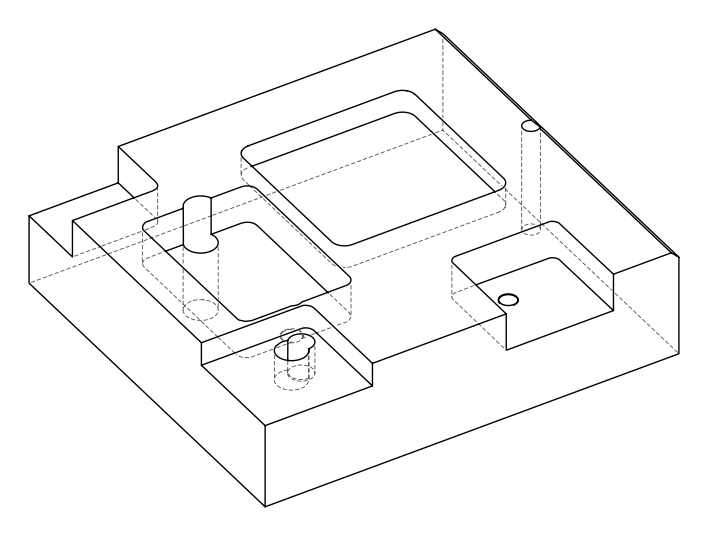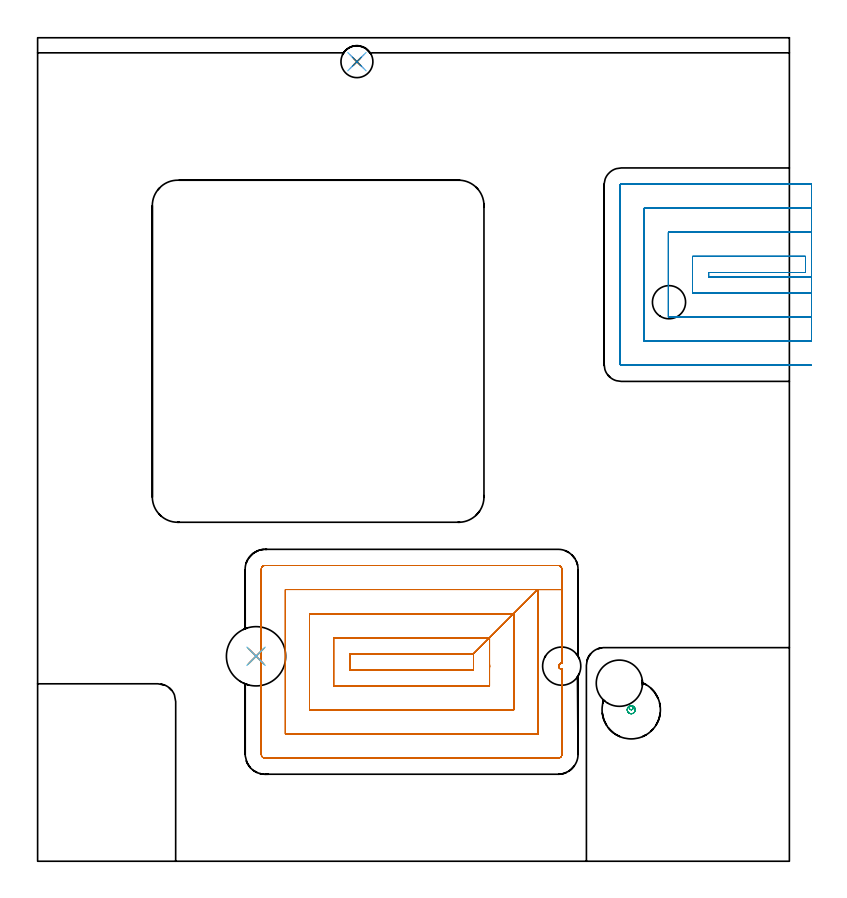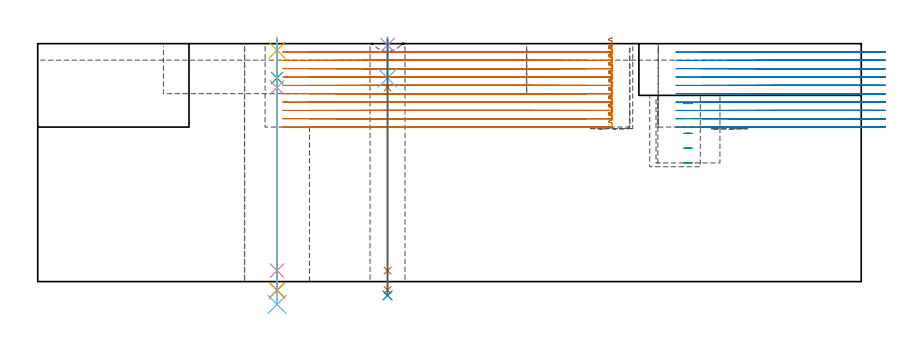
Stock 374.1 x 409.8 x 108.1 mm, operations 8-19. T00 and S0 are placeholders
(PLAN: 19 operations, 15 tool changes, 112.7 min)
(1 INDEXABLE_INSERT_DRILL_BLIND_HOLE_FROM_SOLID | STEP1POCKET | NXT0302_009 | 0.17 min | 10949 mm3)
(2 INDEXABLE_INSERT_DRILL_BLIND_HOLE_FROM_SOLID_1 | STEP1POCKET_1 | NXT0302_004 | 0.02 min | 8260 mm3)
(3 INDEXABLE_INSERT_DRILL_BLIND_HOLE_FROM_SOLID_2 | STEP1POCKET_2 | UGT0302_002 | 0.14 min | 23199 mm3)
(4 AREA_MILL | FG_CHAMFER_SURFACE | UGT0205_001 | 9.25 min | 10531 mm3)
(5 MILL_CORNER_NOTCH_RECTANGULAR | CORNER_NOTCH_RECTANGULAR | NXT0201_012 | Follow Part, ap 4, ae 75% | 13.98 min | 242172 mm3)
(6 MILL_CORNER_NOTCH_RECTANGULAR_1 | CORNER_NOTCH_RECTANGULAR_1 | NXT0201_012 | Follow Part, ap 4, ae 75% | 13.86 min | 229302 mm3)
(7 MILL_RECTANGULAR_POCKET | POCKET_RECTANGULAR_STRAIGHT | UGT0201_107 | Follow Part, ap 6.25, ae 75% | 12.54 min | 634474 mm3)
(8 MILL_RECTANGULAR_POCKET_1 | POCKET_RECTANGULAR_STRAIGHT_1 | NXT0201_012 | Follow Part, ap 4, ae 75% | 33.77 min | 688841 mm3)
(9 MILL_SLOT | SLOT_PARTIAL_RECTANGULAR | NXT0201_012 | Follow Part, ap 4, ae 75% | 25.84 min | 361854 mm3)
(10 MILL_BLIND_HOLE_FROM_SOLID_MATERIAL | STEP1POCKET_3 | UGT0201_107 | Spiral | 0.41 min | 14960 mm3)
(11 SPOT_DRILL | STEP1HOLE | NXT0321_9005460120000 | 0.03 min | 18 mm3)
(12 SPOT_DRILL_1 | STEP1HOLE_1 | NXT0321_9005460120000 | 0.05 min | 50 mm3)
(13 DRILL_BLIND_HOLE_INTO_CENTER | STEP1HOLE | UGT0301_217 | 0.07 min | 1174 mm3)
(14 GUN_DRILL_THROUGH_HOLE | STEP1HOLE | UGT0307_007 | 0.55 min | 7346 mm3)
(15 DRILL_TO_ENLARGE_THROUGH_HOLE | STEP1HOLE | UGT0301_241 | 0.47 min | 12822 mm3)
(16 DRILL_BLIND_HOLE_INTO_CENTER_1 | STEP1HOLE_1 | UGT0301_217 | 0.07 min | 0 mm3)
(17 GUN_DRILL_THROUGH_HOLE_1 | STEP1HOLE_1 | UGT0307_007 | 0.55 min | 5507 mm3)
(18 DRILL_TO_ENLARGE_THROUGH_HOLE_1 | STEP1HOLE_1 | NXT0301_104 | 0.46 min | 5649 mm3)
(19 DRILL_TO_ENLARGE_THROUGH_HOLE_2 | STEP1HOLE_1 | UGT0301_394 | 0.48 min | 43838 mm3)
(TOOL NXT0302_009 | Index. Insert Drill 19mm [880-D1900L25-05] | D19 PA176 FL95 Z2)
(TOOL NXT0302_004 | Index. Insert Drill 16.5mm [880-D1650L20-05] | D16.5 PA176 FL83 Z2)
(TOOL UGT0302_002 | Indexable Insert Drill 23mm | D23 PA180 FL50 Z2)
(TOOL UGT0205_001 | Chamfer Mill 20 x 3 x 45 deg. | D20 FL50 Z2)
(TOOL NXT0201_012 | ENDMILL 16mm [2P460-1600-NA 1630] | D16 FL38 Z6)
(TOOL UGT0201_107 | End Mill 25 mm | D25 FL25 Z2)
(TOOL NXT0321_9005460120000 | NC Spot Drill, 142deg, 12mm, Carbide, Uncoated | D12 PA142 FL30 Z2)
(TOOL UGT0301_217 | Twist Drill 10.4 mm | D10.4 PA118 FL82 Z2)
(TOOL UGT0307_007 | Gun Drill 10 mm | D10 PA130 FL24 Z1)
(TOOL UGT0301_241 | Twist Drill 15.9 mm | D15.9 PA118 FL120 Z2)
(TOOL NXT0301_104 | Carbide Drill 14mm [860.1-1400-112A1-MM 2214] | D14 PA140 FL123 Z2)
(TOOL UGT0301_394 | Twist Drill 29.5 mm | D29.5 PA118 FL165 Z2)
(OP 8 MILL_RECTANGULAR_POCKET_1)
G17 G21 G94 G90
T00 M6
G54
G17 G0 G90 X260.9 Y100.251 S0 M3
G43 Z118.1 H1
Z111.1
G94 G1 Y98.589 Z110.655 F250.
X260.646 Y98.593 Z110.587
X260.234 Y98.487 Z110.472
X259.867 Y98.271 Z110.358
X259.574 Y97.961 Z110.244
X259.379 Y97.582 Z110.13
X259.336 Y97.388 Z110.077
X259.302 Y97.22 Z110.031
X259.312 Y96.895 Z109.944
X259.391 Y96.58 Z109.856
X259.538 Y96.29 Z109.769
X259.648 Y96.157 Z109.723
X259.76 Y96.022 Z109.676
X260.049 Y95.804 Z109.579
X260.381 Y95.659 Z109.482
X260.579 Y95.623 Z109.428
X260.739 Y95.6 Z109.385
X260.9 Y95.611 Z109.342
Y92.141 Z108.412
Y95.611 Z107.482
X260.739 Y95.6 Z107.439
X260.554 Y95.628 Z107.389
X260.381 Y95.659 Z107.342
X260.049 Y95.804 Z107.245
X259.76 Y96.022 Z107.148
X259.648 Y96.157 Z107.101
X259.538 Y96.29 Z107.055
X259.391 Y96.58 Z106.967
X259.312 Y96.895 Z106.88
X259.302 Y97.22 Z106.793
X259.341 Y97.413 Z106.741
X259.379 Y97.582 Z106.694
X259.574 Y97.961 Z106.58
X259.867 Y98.271 Z106.466
X260.234 Y98.487 Z106.351
X260.646 Y98.593 Z106.237
X260.9 Y98.589 Z106.169
Y102.059 Z105.24
Y98.589 Z104.31
Y135.2 F500.
X248.9
X216.9 Y103.2
X155.3
Y95.3
X216.9
Y95.611
G2 X216.925 Y97.1 R44.
X216.9 Y98.589 R44.
G1 Y103.2
X224.9 Y111.2
X147.3
Y87.3
X224.9
Y95.611
G2 X224.931 Y97.1 R36.
X224.9 Y98.589 R36.
G1 Y111.2
X236.9 Y123.2
X135.3
Y75.3
X236.9
Y95.611
G2 X236.946 Y97.1 R24.
X236.9 Y98.589 R24.
G1 Y123.2
X248.9 Y135.2
X123.3
Y63.3
X248.9
Y95.611
G2 X248.993 Y97.1 R12.
X248.9 Y98.589 R12.
G1 Y135.2
X260.9
Y145.3
G3 X259. Y147.2 R1.9
G1 X113.2
G3 X111.3 Y145.3 R1.9
G1 Y53.2
G3 X113.2 Y51.3 R1.9
G1 X259.
G3 X260.9 Y53.2 R1.9
G1 Y95.611
G0 Y100.241 Z107.31
G1 Y98.584 Z106.866 F250.
X260.726 Y98.595 Z106.819
X260.31 Y98.513 Z106.705
X259.932 Y98.319 Z106.592
X259.781 Y98.183 Z106.537
X259.654 Y98.063 Z106.491
X259.495 Y97.836 Z106.416
X259.38 Y97.583 Z106.342
X259.341 Y97.413 Z106.295
X259.304 Y97.244 Z106.249
X259.31 Y96.911 Z106.159
X259.389 Y96.588 Z106.07
X259.538 Y96.29 Z105.981
X259.648 Y96.157 Z105.935
X259.76 Y96.022 Z105.888
X260.06 Y95.798 Z105.787
X260.405 Y95.652 Z105.687
X260.579 Y95.623 Z105.64
X260.673 Y95.613 Z105.614
X260.9 Y95.611 Z105.554
Y92.141 Z104.624
Y95.611 Z103.694
X260.579 Y95.623 Z103.608
X260.405 Y95.652 Z103.561
X260.06 Y95.798 Z103.46
X259.76 Y96.022 Z103.36
X259.648 Y96.157 Z103.313
X259.538 Y96.29 Z103.267
X259.389 Y96.588 Z103.178
X259.31 Y96.911 Z103.088
X259.304 Y97.244 Z102.999
X259.341 Y97.413 Z102.953
X259.38 Y97.583 Z102.906
X259.495 Y97.836 Z102.832
X259.654 Y98.063 Z102.757
X259.802 Y98.203 Z102.703
X259.932 Y98.319 Z102.656
X260.31 Y98.513 Z102.542
X260.726 Y98.595 Z102.429
X260.9 Y98.584 Z102.382
Y102.059 Z101.451
Y98.584 Z100.52
Y135.2 F500.
X248.9
X216.9 Y103.2
X155.3
Y95.3
X216.9
Y95.611
G2 X216.925 Y97.098 R44.
X216.9 Y98.584 R44.
G1 Y103.2
X224.9 Y111.2
X147.3
Y87.3
X224.9
Y95.611
G2 X224.931 Y97.098 R36.
X224.9 Y98.584 R36.
G1 Y111.2
X236.9 Y123.2
X135.3
Y75.3
X236.9
Y95.611
G2 X236.946 Y97.098 R24.
X236.9 Y98.584 R24.
G1 Y123.2
X248.9 Y135.2
X123.3
Y63.3
X248.9
Y95.611
G2 X248.992 Y97.098 R12.
X248.9 Y98.584 R12.
G1 Y135.2
X260.9
Y145.3
G3 X259. Y147.2 R1.9
G1 X113.2
G3 X111.3 Y145.3 R1.9
G1 Y53.2
G3 X113.2 Y51.3 R1.9
G1 X259.
G3 X260.9 Y53.2 R1.9
G1 Y95.611
G0 Y100.25 Z103.52
G1 Y98.584 Z103.074 F250.
X260.726 Y98.595 Z103.027
X260.306 Y98.511 Z102.912
X259.925 Y98.314 Z102.797
X259.699 Y98.099 Z102.713
X259.581 Y97.97 Z102.667
X259.38 Y97.583 Z102.55
X259.341 Y97.413 Z102.503
X259.304 Y97.244 Z102.457
X259.31 Y96.911 Z102.367
X259.389 Y96.588 Z102.278
X259.538 Y96.29 Z102.189
X259.648 Y96.157 Z102.143
X259.76 Y96.022 Z102.096
X260.06 Y95.798 Z101.995
X260.405 Y95.653 Z101.895
X260.579 Y95.623 Z101.848
X260.669 Y95.613 Z101.824
X260.868 Y95.607 Z101.77
X260.9 Y95.608 Z101.762
Y92.141 Z100.833
Y95.608 Z99.904
X260.579 Y95.623 Z99.817
X260.405 Y95.653 Z99.77
X260.06 Y95.798 Z99.67
X259.76 Y96.022 Z99.57
X259.648 Y96.157 Z99.523
X259.538 Y96.29 Z99.476
X259.389 Y96.588 Z99.387
X259.31 Y96.911 Z99.298
X259.304 Y97.244 Z99.209
X259.341 Y97.413 Z99.163
X259.38 Y97.583 Z99.116
X259.581 Y97.97 Z98.999
X259.796 Y98.197 Z98.915
X259.925 Y98.314 Z98.868
X260.306 Y98.511 Z98.753
X260.726 Y98.595 Z98.639
X260.9 Y98.584 Z98.592
Y102.059 Z97.661
Y98.584 Z96.73
Y135.2 F500.
X248.9
X216.9 Y103.2
X155.3
Y95.3
X216.9
Y95.608
G2 X216.925 Y97.096 R44.
X216.9 Y98.584 R44.
G1 Y103.2
X224.9 Y111.2
X147.3
Y87.3
X224.9
Y95.608
G2 X224.931 Y97.096 R36.
X224.9 Y98.584 R36.
G1 Y111.2
X236.9 Y123.2
X135.3
Y75.3
X236.9
Y95.608
G2 X236.946 Y97.096 R24.
X236.9 Y98.584 R24.
G1 Y123.2
X248.9 Y135.2
X123.3
Y63.3
X248.9
Y95.608
G2 X248.993 Y97.096 R12.
X248.9 Y98.584 R12.
G1 Y135.2
X260.9
Y145.3
G3 X259. Y147.2 R1.9
G1 X113.2
G3 X111.3 Y145.3 R1.9
G1 Y53.2
G3 X113.2 Y51.3 R1.9
G1 X259.
G3 X260.9 Y53.2 R1.9
G1 Y95.608
G0 Y100.249 Z99.73
G1 Y98.584 Z99.284 F250.
X260.726 Y98.594 Z99.237
X260.324 Y98.517 Z99.127
X259.957 Y98.336 Z99.018
X259.796 Y98.197 Z98.961
X259.667 Y98.079 Z98.914
X259.5 Y97.844 Z98.837
X259.38 Y97.583 Z98.76
X259.313 Y97.223 Z98.661
X259.298 Y97.051 Z98.615
X259.366 Y96.655 Z98.508
X259.537 Y96.291 Z98.4
X259.823 Y95.965 Z98.283
X260.097 Y95.778 Z98.194
X260.405 Y95.653 Z98.105
X260.579 Y95.623 Z98.058
X260.675 Y95.612 Z98.032
X260.863 Y95.606 Z97.982
X260.9 Y95.608 Z97.972
Y92.141 Z97.043
Y95.608 Z96.114
X260.579 Y95.623 Z96.028
X260.405 Y95.653 Z95.981
X260.097 Y95.778 Z95.892
X259.823 Y95.965 Z95.803
X259.537 Y96.291 Z95.686
X259.366 Y96.655 Z95.578
X259.298 Y97.051 Z95.471
X259.341 Y97.413 Z95.373
X259.38 Y97.583 Z95.326
X259.5 Y97.844 Z95.249
X259.667 Y98.079 Z95.172
X259.825 Y98.223 Z95.115
X259.957 Y98.336 Z95.068
X260.324 Y98.517 Z94.959
X260.726 Y98.594 Z94.849
X260.9 Y98.584 Z94.802
Y102.059 Z93.871
Y98.584 Z92.94
Y135.2 F500.
X248.9
X216.9 Y103.2
X155.3
Y95.3
X216.9
Y95.608
G2 X216.925 Y97.096 R44.
X216.9 Y98.584 R44.
G1 Y103.2
X224.9 Y111.2
X147.3
Y87.3
X224.9
Y95.608
G2 X224.931 Y97.096 R36.
X224.9 Y98.584 R36.
G1 Y111.2
X236.9 Y123.2
X135.3
Y75.3
X236.9
Y95.608
G2 X236.946 Y97.096 R24.
X236.9 Y98.584 R24.
G1 Y123.2
X248.9 Y135.2
X123.3
Y63.3
X248.9
Y95.608
G2 X248.993 Y97.096 R12.
X248.9 Y98.584 R12.
G1 Y135.2
X260.9
Y145.3
G3 X259. Y147.2 R1.9
G1 X113.2
G3 X111.3 Y145.3 R1.9
G1 Y53.2
G3 X113.2 Y51.3 R1.9
G1 X259.
G3 X260.9 Y53.2 R1.9
G1 Y95.608
G0 Y100.243 Z95.94
G1 Y98.584 Z95.495 F250.
X260.726 Y98.594 Z95.449
X260.308 Y98.511 Z95.334
X259.928 Y98.316 Z95.22
X259.766 Y98.17 Z95.162
X259.641 Y98.048 Z95.115
X259.49 Y97.827 Z95.043
X259.379 Y97.583 Z94.971
X259.313 Y97.223 Z94.873
X259.298 Y97.051 Z94.827
X259.366 Y96.655 Z94.719
X259.537 Y96.291 Z94.611
X259.646 Y96.159 Z94.565
X259.759 Y96.024 Z94.518
X260.059 Y95.798 Z94.418
X260.405 Y95.652 Z94.317
X260.579 Y95.623 Z94.27
X260.685 Y95.612 Z94.241
X260.9 Y95.611 Z94.184
Y92.141 Z93.254
Y95.611 Z92.324
X260.579 Y95.623 Z92.238
X260.405 Y95.652 Z92.191
X260.059 Y95.798 Z92.09
X259.759 Y96.024 Z91.989
X259.646 Y96.159 Z91.942
X259.537 Y96.291 Z91.896
X259.366 Y96.655 Z91.789
X259.298 Y97.051 Z91.681
X259.341 Y97.413 Z91.583
X259.379 Y97.583 Z91.537
X259.49 Y97.827 Z91.465
X259.641 Y98.048 Z91.393
X259.799 Y98.2 Z91.334
X259.928 Y98.316 Z91.288
X260.308 Y98.511 Z91.173
X260.726 Y98.594 Z91.059
X260.9 Y98.584 Z91.012
Y102.059 Z90.081
Y98.584 Z89.15
Y135.2 F500.
X248.9
X216.9 Y103.2
X155.3
Y95.3
X216.9
Y95.611
G2 X216.925 Y97.097 R44.
X216.9 Y98.584 R44.
G1 Y103.2
X224.9 Y111.2
X147.3
Y87.3
X224.9
Y95.611
G2 X224.931 Y97.097 R36.
X224.9 Y98.584 R36.
G1 Y111.2
X236.9 Y123.2
X135.3
Y75.3
X236.9
Y95.611
G2 X236.946 Y97.097 R24.
X236.9 Y98.584 R24.
G1 Y123.2
X248.9 Y135.2
X123.3
Y63.3
X248.9
Y95.611
G2 X248.992 Y97.097 R12.
X248.9 Y98.584 R12.
G1 Y135.2
X260.9
Y145.3
G3 X259. Y147.2 R1.9
G1 X113.2
G3 X111.3 Y145.3 R1.9
G1 Y53.2
G3 X113.2 Y51.3 R1.9
G1 X259.
G3 X260.9 Y53.2 R1.9
G1 Y95.611
G0 Y100.245 Z92.15
G1 Y98.584 Z91.705 F250.
X260.726 Y98.595 Z91.658
X260.306 Y98.512 Z91.544
X259.926 Y98.315 Z91.429
X259.792 Y98.193 Z91.38
X259.663 Y98.074 Z91.333
X259.499 Y97.842 Z91.257
X259.38 Y97.583 Z91.181
X259.314 Y97.243 Z91.088
X259.298 Y97.071 Z91.042
X259.363 Y96.665 Z90.931
X259.536 Y96.292 Z90.821
X259.646 Y96.16 Z90.775
X259.759 Y96.024 Z90.728
X260.059 Y95.799 Z90.627
X260.405 Y95.653 Z90.527
X260.579 Y95.623 Z90.479
X260.685 Y95.612 Z90.451
X260.9 Y95.611 Z90.393
Y92.141 Z89.463
Y95.611 Z88.534
X260.579 Y95.623 Z88.447
X260.405 Y95.653 Z88.4
X260.059 Y95.799 Z88.3
X259.759 Y96.024 Z88.199
X259.646 Y96.16 Z88.152
X259.536 Y96.292 Z88.106
X259.363 Y96.665 Z87.995
X259.298 Y97.071 Z87.885
X259.341 Y97.413 Z87.793
X259.38 Y97.583 Z87.746
X259.499 Y97.842 Z87.67
X259.663 Y98.074 Z87.593
X259.797 Y98.198 Z87.545
X259.926 Y98.315 Z87.498
X260.306 Y98.512 Z87.383
X260.726 Y98.595 Z87.269
X260.9 Y98.584 Z87.222
Y102.059 Z86.291
Y98.584 Z85.36
Y135.2 F500.
X248.9
X216.9 Y103.2
X155.3
Y95.3
X216.9
Y95.611
G2 X216.925 Y97.098 R44.
X216.9 Y98.584 R44.
G1 Y103.2
X224.9 Y111.2
X147.3
Y87.3
X224.9
Y95.611
G2 X224.931 Y97.098 R36.
X224.9 Y98.584 R36.
G1 Y111.2
X236.9 Y123.2
X135.3
Y75.3
X236.9
Y95.611
G2 X236.946 Y97.098 R24.
X236.9 Y98.584 R24.
G1 Y123.2
X248.9 Y135.2
X123.3
Y63.3
X248.9
Y95.611
G2 X248.992 Y97.098 R12.
X248.9 Y98.584 R12.
G1 Y135.2
X260.9
Y145.3
G3 X259. Y147.2 R1.9
G1 X113.2
G3 X111.3 Y145.3 R1.9
G1 Y53.2
G3 X113.2 Y51.3 R1.9
G1 X259.
G3 X260.9 Y53.2 R1.9
G1 Y95.611
G0 Y100.245 Z88.36
G1 Y98.584 Z87.915 F250.
X260.726 Y98.595 Z87.868
X260.316 Y98.515 Z87.756
X259.943 Y98.327 Z87.644
X259.635 Y98.04 Z87.532
X259.488 Y97.823 Z87.461
X259.38 Y97.583 Z87.391
X259.314 Y97.243 Z87.298
X259.298 Y97.071 Z87.252
X259.363 Y96.665 Z87.141
X259.536 Y96.292 Z87.031
X259.646 Y96.16 Z86.985
X259.759 Y96.024 Z86.938
X260.059 Y95.799 Z86.837
X260.405 Y95.653 Z86.737
X260.579 Y95.623 Z86.689
X260.685 Y95.612 Z86.661
X260.9 Y95.611 Z86.603
Y92.141 Z85.673
Y95.611 Z84.744
X260.579 Y95.623 Z84.657
X260.405 Y95.653 Z84.61
X260.059 Y95.799 Z84.51
X259.759 Y96.024 Z84.409
X259.646 Y96.16 Z84.362
X259.536 Y96.292 Z84.316
X259.363 Y96.665 Z84.205
X259.298 Y97.071 Z84.095
X259.341 Y97.413 Z84.003
X259.38 Y97.583 Z83.956
X259.488 Y97.823 Z83.886
X259.635 Y98.04 Z83.815
X259.943 Y98.327 Z83.702
X260.316 Y98.515 Z83.591
X260.726 Y98.595 Z83.479
X260.9 Y98.584 Z83.432
Y102.059 Z82.501
Y98.584 Z81.57
Y135.2 F500.
X248.9
X216.9 Y103.2
X155.3
Y95.3
X216.9
Y95.611
G2 X216.925 Y97.098 R44.
X216.9 Y98.584 R44.
G1 Y103.2
X224.9 Y111.2
X147.3
Y87.3
X224.9
Y95.611
G2 X224.931 Y97.098 R36.
X224.9 Y98.584 R36.
G1 Y111.2
X236.9 Y123.2
X135.3
Y75.3
X236.9
Y95.611
G2 X236.946 Y97.098 R24.
X236.9 Y98.584 R24.
G1 Y123.2
X248.9 Y135.2
X123.3
Y63.3
X248.9
Y95.611
G2 X248.992 Y97.098 R12.
X248.9 Y98.584 R12.
G1 Y135.2
X260.9
Y145.3
G3 X259. Y147.2 R1.9
G1 X113.2
G3 X111.3 Y145.3 R1.9
G1 Y53.2
G3 X113.2 Y51.3 R1.9
G1 X259.
G3 X260.9 Y53.2 R1.9
G1 Y95.611
G0 Y100.248 Z84.57
G1 Y98.584 Z84.124 F250.
X260.726 Y98.594 Z84.077
X260.315 Y98.514 Z83.965
X259.941 Y98.324 Z83.853
X259.676 Y98.074 Z83.755
X259.562 Y97.943 Z83.708
X259.379 Y97.583 Z83.6
X259.313 Y97.226 Z83.503
X259.298 Y97.054 Z83.457
X259.365 Y96.657 Z83.348
X259.537 Y96.292 Z83.24
X259.764 Y96.033 Z83.148
X260.049 Y95.805 Z83.05
X260.472 Y95.636 Z82.928
X260.861 Y95.608 Z82.823
X260.9 Y95.611 Z82.813
Y92.141 Z81.883
Y95.611 Z80.953
X260.666 Y95.613 Z80.891
X260.472 Y95.636 Z80.838
X260.049 Y95.805 Z80.716
X259.764 Y96.033 Z80.618
X259.537 Y96.292 Z80.526
X259.365 Y96.657 Z80.418
X259.298 Y97.054 Z80.31
X259.341 Y97.413 Z80.213
X259.379 Y97.583 Z80.166
X259.562 Y97.943 Z80.058
X259.81 Y98.209 Z79.96
X259.941 Y98.324 Z79.914
X260.315 Y98.514 Z79.801
X260.726 Y98.594 Z79.689
X260.9 Y98.584 Z79.642
Y102.059 Z78.711
Y98.584 Z77.78
Y135.2 F500.
X248.9
X216.9 Y103.2
X155.3
Y95.3
X216.9
Y95.611
G2 X216.925 Y97.097 R44.
X216.9 Y98.584 R44.
G1 Y103.2
X224.9 Y111.2
X147.3
Y87.3
X224.9
Y95.611
G2 X224.931 Y97.097 R36.
X224.9 Y98.584 R36.
G1 Y111.2
X236.9 Y123.2
X135.3
Y75.3
X236.9
Y95.611
G2 X236.946 Y97.097 R24.
X236.9 Y98.584 R24.
G1 Y123.2
X248.9 Y135.2
X123.3
Y63.3
X248.9
Y95.611
G2 X248.992 Y97.097 R12.
X248.9 Y98.584 R12.
G1 Y135.2
X260.9
Y145.3
G3 X259. Y147.2 R1.9
G1 X113.2
G3 X111.3 Y145.3 R1.9
G1 Y53.2
G3 X113.2 Y51.3 R1.9
G1 X259.
G3 X260.9 Y53.2 R1.9
G1 Y95.611
G0 Y100.251 Z80.78
G1 Y98.584 Z80.333 F250.
X260.726 Y98.594 Z80.286
X260.307 Y98.511 Z80.172
X259.928 Y98.315 Z80.058
X259.795 Y98.197 Z80.01
X259.667 Y98.078 Z79.963
X259.5 Y97.844 Z79.886
X259.38 Y97.583 Z79.809
X259.298 Y97.133 Z79.686
X259.354 Y96.695 Z79.568
X259.536 Y96.292 Z79.45
X259.646 Y96.16 Z79.404
X259.758 Y96.024 Z79.356
X260.102 Y95.776 Z79.243
X260.5 Y95.63 Z79.129
X260.9 Y95.608 Z79.022
Y92.141 Z78.093
Y95.608 Z77.164
X260.5 Y95.63 Z77.056
X260.102 Y95.776 Z76.943
X259.758 Y96.024 Z76.829
X259.646 Y96.16 Z76.782
X259.536 Y96.292 Z76.736
X259.354 Y96.695 Z76.618
X259.298 Y97.133 Z76.499
X259.38 Y97.583 Z76.376
X259.5 Y97.844 Z76.299
X259.667 Y98.078 Z76.222
X259.798 Y98.199 Z76.175
X259.928 Y98.315 Z76.128
X260.307 Y98.511 Z76.013
X260.726 Y98.594 Z75.899
X260.9 Y98.584 Z75.852
Y102.059 Z74.921
Y98.584 Z73.99
Y135.2 F500.
X248.9
X216.9 Y103.2
X155.3
Y95.3
X216.9
Y95.608
G2 X216.925 Y97.096 R44.
X216.9 Y98.584 R44.
G1 Y103.2
X224.9 Y111.2
X147.3
Y87.3
X224.9
Y95.608
G2 X224.931 Y97.096 R36.
X224.9 Y98.584 R36.
G1 Y111.2
X236.9 Y123.2
X135.3
Y75.3
X236.9
Y95.608
G2 X236.946 Y97.096 R24.
X236.9 Y98.584 R24.
G1 Y123.2
X248.9 Y135.2
X123.3
Y63.3
X248.9
Y95.608
G2 X248.993 Y97.096 R12.
X248.9 Y98.584 R12.
G1 Y135.2
X260.9
Y145.3
G3 X259. Y147.2 R1.9
G1 X113.2
G3 X111.3 Y145.3 R1.9
G1 Y53.2
G3 X113.2 Y51.3 R1.9
G1 X259.
G3 X260.9 Y53.2 R1.9
G1 Y95.608
G0 Y100.246 Z76.99
G1 Y98.584 Z76.545 F250.
X260.726 Y98.595 Z76.498
X260.307 Y98.512 Z76.384
X259.928 Y98.316 Z76.269
X259.788 Y98.19 Z76.219
X259.66 Y98.071 Z76.172
X259.497 Y97.84 Z76.096
X259.38 Y97.583 Z76.02
X259.314 Y97.242 Z75.927
X259.298 Y97.071 Z75.881
X259.363 Y96.665 Z75.771
X259.536 Y96.292 Z75.661
X259.646 Y96.16 Z75.615
X259.758 Y96.024 Z75.568
X260.102 Y95.776 Z75.454
X260.5 Y95.63 Z75.34
X260.9 Y95.611 Z75.233
Y92.141 Z74.303
Y95.611 Z73.374
X260.5 Y95.63 Z73.266
X260.102 Y95.776 Z73.153
X259.758 Y96.024 Z73.039
X259.646 Y96.16 Z72.992
X259.536 Y96.292 Z72.946
X259.363 Y96.665 Z72.836
X259.298 Y97.071 Z72.725
X259.341 Y97.413 Z72.633
X259.38 Y97.583 Z72.586
X259.497 Y97.84 Z72.51
X259.66 Y98.071 Z72.435
X259.799 Y98.2 Z72.384
X259.928 Y98.316 Z72.337
X260.307 Y98.512 Z72.223
X260.726 Y98.595 Z72.109
X260.9 Y98.584 Z72.062
Y102.059 Z71.131
Y98.584 Z70.2
Y135.2 F500.
X248.9
X216.9 Y103.2
X155.3
Y95.3
X216.9
Y95.611
G2 X216.925 Y97.098 R44.
X216.9 Y98.584 R44.
G1 Y103.2
X224.9 Y111.2
X147.3
Y87.3
X224.9
Y95.611
G2 X224.931 Y97.098 R36.
X224.9 Y98.584 R36.
G1 Y111.2
X236.9 Y123.2
X135.3
Y75.3
X236.9
Y95.611
G2 X236.946 Y97.098 R24.
X236.9 Y98.584 R24.
G1 Y123.2
X248.9 Y135.2
X123.3
Y63.3
X248.9
Y95.611
G2 X248.992 Y97.098 R12.
X248.9 Y98.584 R12.
G1 Y135.2
X260.9
Y145.3
G3 X259. Y147.2 R1.9
G1 X113.2
G3 X111.3 Y145.3 R1.9
G1 Y53.2
G3 X113.2 Y51.3 R1.9
G1 X259.
G3 X260.9 Y53.2 R1.9
G1 Y95.611
G0 Z118.1
M5
M2
(OP 9 MILL_SLOT)
G17 G21 G94 G90
T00 M6
G54
G17 G0 G90 X385.1 Y290.8 S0 M3
G43 Z118.1 H1
Z104.31
G94 G1 X382.1 F250.
X333.9 F500.
Y293.
X382.1
Y301.
X325.9
Y282.8
X382.1
X385.1 F250.
Y313.
X382.1
X313.9 F500.
Y270.8
X382.1
X385.1 F250.
Y325.
X382.1
X301.9 F500.
Y258.8
X382.1
X385.1 F250.
Y337.
X382.1
X290.4 F500.
G3 X289.9 Y336.5 R0.5
G1 Y247.3
G3 X290.4 Y246.8 R0.5
G1 X382.1
X385.1 F250.
G0 Y290.8 Z100.52
G1 X382.1
X333.9 F500.
Y293.
X382.1
Y301.
X325.9
Y282.8
X382.1
X385.1 F250.
Y313.
X382.1
X313.9 F500.
Y270.8
X382.1
X385.1 F250.
Y325.
X382.1
X301.9 F500.
Y258.8
X382.1
X385.1 F250.
Y337.
X382.1
X290.4 F500.
G3 X289.9 Y336.5 R0.5
G1 Y247.3
G3 X290.4 Y246.8 R0.5
G1 X382.1
X385.1 F250.
G0 Y290.8 Z96.73
G1 X382.1
X333.9 F500.
Y293.
X382.1
Y301.
X325.9
Y282.8
X382.1
X385.1 F250.
Y313.
X382.1
X313.9 F500.
Y270.8
X382.1
X385.1 F250.
Y325.
X382.1
X301.9 F500.
Y258.8
X382.1
X385.1 F250.
Y337.
X382.1
X290.4 F500.
G3 X289.9 Y336.5 R0.5
G1 Y247.3
G3 X290.4 Y246.8 R0.5
G1 X382.1
X385.1 F250.
G0 Y290.8 Z92.94
G1 X382.1
X333.9 F500.
Y293.
X382.1
Y301.
X325.9
Y282.8
X382.1
X385.1 F250.
Y313.
X382.1
X313.9 F500.
Y270.8
X382.1
X385.1 F250.
Y325.
X382.1
X301.9 F500.
Y258.8
X382.1
X385.1 F250.
Y337.
X382.1
X290.4 F500.
G3 X289.9 Y336.5 R0.5
G1 Y247.3
G3 X290.4 Y246.8 R0.5
G1 X382.1
X385.1 F250.
G0 Y290.8 Z89.15
G1 X382.1
X333.9 F500.
Y293.
X382.1
Y301.
X325.9
Y282.8
X382.1
X385.1 F250.
Y313.
X382.1
X313.9 F500.
Y270.8
X382.1
X385.1 F250.
Y325.
X382.1
X301.9 F500.
Y258.8
X382.1
X385.1 F250.
Y337.
X382.1
X290.4 F500.
G3 X289.9 Y336.5 R0.5
G1 Y247.3
G3 X290.4 Y246.8 R0.5
G1 X382.1
X385.1 F250.
G0 Y290.8 Z85.36
G1 X382.1
X333.9 F500.
Y293.
X382.1
Y301.
X325.9
Y282.8
X382.1
X385.1 F250.
Y313.
X382.1
X313.9 F500.
Y270.8
X382.1
X385.1 F250.
Y325.
X382.1
X301.9 F500.
Y258.8
X382.1
X385.1 F250.
Y337.
X382.1
X290.4 F500.
G3 X289.9 Y336.5 R0.5
G1 Y247.3
G3 X290.4 Y246.8 R0.5
G1 X382.1
X385.1 F250.
G0 Y290.8 Z81.57
G1 X382.1
X333.9 F500.
Y293.
X382.1
Y301.
X325.9
Y282.8
X382.1
X385.1 F250.
Y313.
X382.1
X313.9 F500.
Y270.8
X382.1
X385.1 F250.
Y325.
X382.1
X301.9 F500.
Y258.8
X382.1
X385.1 F250.
Y337.
X382.1
X290.4 F500.
G3 X289.9 Y336.5 R0.5
G1 Y247.3
G3 X290.4 Y246.8 R0.5
G1 X382.1
X385.1 F250.
G0 Y290.8 Z77.78
G1 X382.1
X333.9 F500.
Y293.
X382.1
Y301.
X325.9
Y282.8
X382.1
X385.1 F250.
Y313.
X382.1
X313.9 F500.
Y270.8
X382.1
X385.1 F250.
Y325.
X382.1
X301.9 F500.
Y258.8
X382.1
X385.1 F250.
Y337.
X382.1
X290.4 F500.
G3 X289.9 Y336.5 R0.5
G1 Y247.3
G3 X290.4 Y246.8 R0.5
G1 X382.1
X385.1 F250.
G0 Y290.8 Z73.99
G1 X382.1
X333.9 F500.
Y293.
X382.1
Y301.
X325.9
Y282.8
X382.1
X385.1 F250.
Y313.
X382.1
X313.9 F500.
Y270.8
X382.1
X385.1 F250.
Y325.
X382.1
X301.9 F500.
Y258.8
X382.1
X385.1 F250.
Y337.
X382.1
X290.4 F500.
G3 X289.9 Y336.5 R0.5
G1 Y247.3
G3 X290.4 Y246.8 R0.5
G1 X382.1
X385.1 F250.
G0 Y290.8 Z70.2
G1 X382.1
X333.9 F500.
Y293.
X382.1
Y301.
X325.9
Y282.8
X382.1
X385.1 F250.
Y313.
X382.1
X313.9 F500.
Y270.8
X382.1
X385.1 F250.
Y325.
X382.1
X301.9 F500.
Y258.8
X382.1
X385.1 F250.
Y337.
X382.1
X290.4 F500.
G3 X289.9 Y336.5 R0.5
G1 Y247.3
G3 X290.4 Y246.8 R0.5
G1 X382.1
X385.1 F250.
G0 Z118.1
M5
M2
(OP 10 MILL_BLIND_HOLE_FROM_SOLID_MATERIAL)
G17 G21 G94 G90
T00 M6
G54
G17 G0 G90 X295.4 Y75.4 S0 M3
G43 Z118.1 H0
Z80.86
G94 G3 X296.4 Y76.4 R1. F250.
X295.4 Y77.4 R1.
X293.4 Y75.4 R2.
X295.4 Y77.4 R-2.
X294.4 Y76.4 R1.
X295.4 Y75.4 R1.
G0 Z74.12
G3 X296.4 Y76.4 R1.
X295.4 Y77.4 R1.
X293.4 Y75.4 R2.
X295.4 Y77.4 R-2.
X294.4 Y76.4 R1.
X295.4 Y75.4 R1.
G0 Z67.38
G3 X296.4 Y76.4 R1.
X295.4 Y77.4 R1.
X293.4 Y75.4 R2.
X295.4 Y77.4 R-2.
X294.4 Y76.4 R1.
X295.4 Y75.4 R1.
G0 Z118.1
Z60.64
G3 X296.4 Y76.4 R1.
X295.4 Y77.4 R1.
X293.4 Y75.4 R2.
X295.4 Y77.4 R-2.
X294.4 Y76.4 R1.
X295.4 Y75.4 R1.
G0 Z118.1
Z53.9
G3 X296.4 Y76.4 R1.
X295.4 Y77.4 R1.
X293.4 Y75.4 R2.
X295.4 Y77.4 R-2.
X294.4 Y76.4 R1.
X295.4 Y75.4 R1.
G0 Z118.1
M5
M2
(OP 11 SPOT_DRILL)
G17 G21 G94 G90
T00 M6
G54
G17 G0 G90 X158.9 Y397.9 S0 M3
G43 Z118.1 H0
G94 G81 G98 Z107.416 F250. R111.1
G80
M5
M2
(OP 12 SPOT_DRILL_1)
G17 G21 G94 G90
T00 M6
G54
G17 G0 G90 X108.7 Y102. S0 M3
G43 Z118.1 H0
G94 G81 G98 Z105.1 F250. R111.1
G80
M5
M2
(OP 13 DRILL_BLIND_HOLE_INTO_CENTER)
G17 G21 G94 G90
T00 M6
G54
G17 G0 G90 X158.9 Y397.9 S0 M3
G43 Z118.1 H0
G94 G81 G98 Z92.5 F250. R110.1
G80
M5
M2
(OP 14 GUN_DRILL_THROUGH_HOLE)
G17 G21 G94 G90
T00 M6
G54
G17 G0 G90 X158.9 Y397.9 M8
G43 Z118.1 H0
Z105.641
S716 M3
G94 G1 Z88.173 F125. M26
G4 X.084
Z5. F250.
G4 X.084
Z-3.832 F125.
G4 X.084
M5
M9
G0 Z105.641
Z118.1
M2
(OP 15 DRILL_TO_ENLARGE_THROUGH_HOLE)
G17 G21 G94 G90
T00 M6
G54
G17 G0 G90 X158.9 Y397.9 S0 M3
G43 Z118.1 H0
G94 G73 G98 Z-6.277 F250. Q14.297 R110.1
G80
M5
M2
(OP 16 DRILL_BLIND_HOLE_INTO_CENTER_1)
G17 G21 G94 G90
T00 M6
G54
G17 G0 G90 X108.7 Y102. S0 M3
G43 Z118.1 H0
G94 G81 G98 Z92.5 F250. R110.1
G80
M5
M2
(OP 17 GUN_DRILL_THROUGH_HOLE_1)
G17 G21 G94 G90
T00 M6
G54
G17 G0 G90 X108.7 Y102. M8
G43 Z118.1 H0
Z106.652
S716 M3
G94 G1 Z88.173 F125. M26
G4 X.084
Z5. F250.
G4 X.084
Z-3.832 F125.
G4 X.084
M5
M9
G0 Z106.652
Z118.1
M2
(OP 18 DRILL_TO_ENLARGE_THROUGH_HOLE_1)
G17 G21 G94 G90
T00 M6
G54
G17 G0 G90 X108.7 Y102. S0 M3
G43 Z118.1 H1
G94 G73 G98 Z-4.048 F250. Q12.461 R110.1
G80
M5
M2
(OP 19 DRILL_TO_ENLARGE_THROUGH_HOLE_2)
G17 G21 G94 G90
T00 M6
G54
G17 G0 G90 X108.7 Y102. S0 M3
G43 Z118.1 H0
G94 G73 G98 Z-10.363 F250. Q23.693 R110.1
G80
M5
M2
